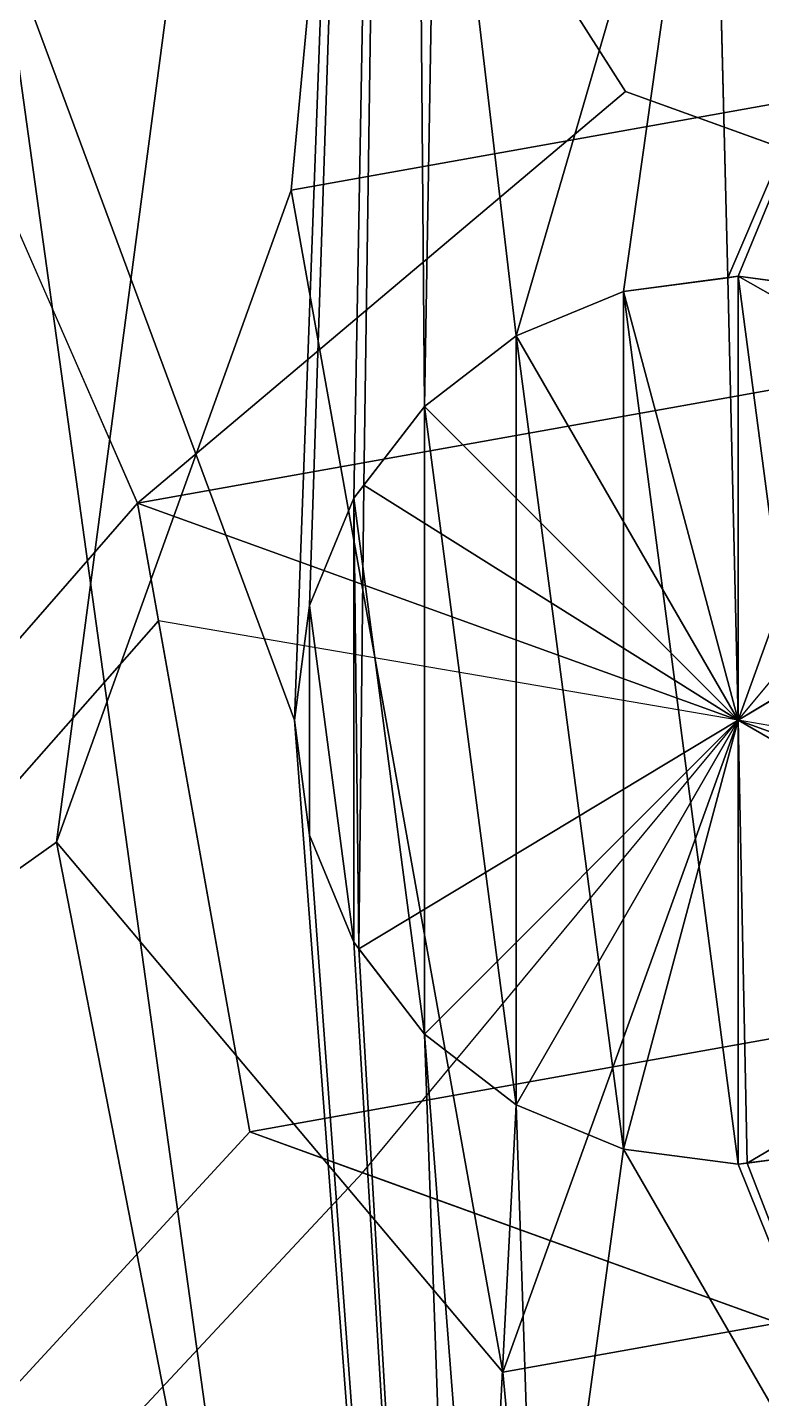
# Model space of a CAD drawing. Extents: x 0 to 36814, y -3929 to 172.
# Drawn here: x 36682.36 to 36685.67, y -3849.54 to -3843.36 of the extents above; entities that cross this region are included whole.
import ezdxf

# ---------------------------------------------------------------- set-up
doc = ezdxf.new("R2010")
doc.units = 0
doc.header["$LTSCALE"] = 25.4
doc.layers.get('0').update_dxf_attribs({"color": 13, "linetype": 'CONTINUOUS'})

# ---------------------------------------------------------------- blocks, each defined once
blk = doc.blocks.new('CVD_PLA_BASE_STL_1')
at = {"color": 0}
for p, q in [((36682.8555, 639.3425, 3734.5032), (36683.3607, 639.3425, 3737.3353)), ((36685.0543, 639.3425, 3732.648), (36682.8555, 639.3425, 3734.5032)), ((36682.8555, 639.3425, 3734.5032), (36683.3607, 639.3425, 3737.3353)), ((36682.8555, 639.3425, 3734.5032), (36682.8555, 636.8425, 3734.5032)), ((36685.0543, 639.3425, 3732.648), (36682.8555, 639.3425, 3734.5032)), ((36682.8555, 639.3425, 3734.5032), (36682.8555, 636.8425, 3734.5032)), ((36683.3607, 639.3425, 3737.3353), (36686.0683, 639.3425, 3738.3136)), ((36683.3607, 636.8425, 3737.3353), (36683.3607, 639.3425, 3737.3353)), ((36683.3607, 639.3425, 3737.3353), (36686.0683, 639.3425, 3738.3136)), ((36683.3607, 636.8425, 3737.3353), (36683.3607, 639.3425, 3737.3353)), ((36687.7619, 639.3425, 3733.6263), (36685.0543, 639.3425, 3732.648)), ((36685.0543, 639.3425, 3732.648), (36685.0543, 636.8425, 3732.648)), ((36685.0543, 639.3425, 3732.648), (36685.0543, 636.8425, 3732.648)), ((36687.7619, 639.3425, 3733.6263), (36685.0543, 639.3425, 3732.648)), ((36682.9501, 636.8425, 3735.0331), (36682.8555, 636.8425, 3734.5032)), ((36682.8555, 636.8425, 3734.5032), (36685.0543, 636.8425, 3732.648)), ((36682.9501, 636.8425, 3735.0331), (36682.8555, 636.8425, 3734.5032)), ((36682.8555, 636.8425, 3734.5032), (36685.0543, 636.8425, 3732.648)), ((36685.5613, 636.8425, 3735.4808), (36682.9501, 636.8425, 3735.0331)), ((36683.3607, 636.8425, 3737.3353), (36682.9501, 636.8425, 3735.0331)), ((36683.3607, 636.8425, 3737.3353), (36682.9501, 636.8425, 3735.0331)), ((36683.8682, 636.8425, 3737.5187), (36683.3607, 636.8425, 3737.3353)), ((36683.8682, 636.8425, 3737.5187), (36683.3607, 636.8425, 3737.3353)), ((36683.8682, 636.8425, 3737.5187), (36685.5613, 636.8425, 3735.4808)), ((36686.0683, 636.8425, 3738.3136), (36683.8682, 636.8425, 3737.5187)), ((36686.0683, 636.8425, 3738.3136), (36683.8682, 636.8425, 3737.5187)), ((36685.0543, 636.8425, 3732.648), (36687.2544, 636.8425, 3733.4429)), ((36685.0543, 636.8425, 3732.648), (36687.2544, 636.8425, 3733.4429)), ((36685.5613, 636.8425, 3735.4808), (36687.2544, 636.8425, 3733.4429)), ((36688.1726, 636.8425, 3735.9285), (36685.5613, 636.8425, 3735.4808))]:
    blk.add_line(p, q, dxfattribs=at)
mesh = blk.add_polyface(dxfattribs=at)
corners = [(36682.8555, 639.3425, 3734.5032), (36687.7619, 639.3425, 3733.6263), (36685.0543, 639.3425, 3732.648), (36688.2671, 639.3425, 3736.4584), (36683.3607, 639.3425, 3737.3353), (36686.0683, 639.3425, 3738.3136)]
mesh.append_faces([[corners[k] for k in face] for face in [(0, 1, 2), (3, 4, 5)]], dxfattribs={"vtx0": -1, "color": 0})
mesh.append_faces([[corners[k] for k in face] for face in [(1, 0, 3)]], dxfattribs={"vtx0": -1, "vtx1": -1, "color": 0})
mesh.append_faces([[corners[k] for k in face] for face in [(3, 0, 4)]], dxfattribs={"vtx0": -1, "vtx2": -1, "color": 0})
mesh = blk.add_polyface(dxfattribs=at)
corners = [(36683.3607, 639.3425, 3737.3353), (36682.9501, 636.8425, 3735.0331), (36683.3607, 636.8425, 3737.3353), (36682.8555, 636.8425, 3734.5032), (36682.8555, 639.3425, 3734.5032)]
mesh.append_faces([[corners[k] for k in face] for face in [(0, 1, 2), (3, 0, 4)]], dxfattribs={"vtx0": -1, "color": 0})
mesh.append_faces([[corners[k] for k in face] for face in [(1, 0, 3)]], dxfattribs={"vtx0": -1, "vtx1": -1, "color": 0})
mesh = blk.add_polyface(dxfattribs=at)
corners = [(36685.0543, 639.3425, 3732.648), (36682.8555, 636.8425, 3734.5032), (36682.8555, 639.3425, 3734.5032), (36685.0543, 636.8425, 3732.648)]
mesh.append_faces([[corners[k] for k in face] for face in [(0, 1, 2), (1, 0, 3)]], dxfattribs={"vtx0": -1, "color": 0})
mesh = blk.add_polyface(dxfattribs=at)
corners = [(36683.8682, 636.8425, 3737.5187), (36683.3607, 639.3425, 3737.3353), (36683.3607, 636.8425, 3737.3353), (36686.0683, 639.3425, 3738.3136), (36686.0683, 636.8425, 3738.3136)]
mesh.append_faces([[corners[k] for k in face] for face in [(0, 1, 2), (3, 0, 4)]], dxfattribs={"vtx0": -1, "color": 0})
mesh.append_faces([[corners[k] for k in face] for face in [(1, 0, 3)]], dxfattribs={"vtx0": -1, "vtx1": -1, "color": 0})
mesh = blk.add_polyface(dxfattribs=at)
corners = [(36687.7619, 639.3425, 3733.6263), (36685.0543, 636.8425, 3732.648), (36685.0543, 639.3425, 3732.648), (36687.2544, 636.8425, 3733.4429), (36687.7619, 636.8425, 3733.6263)]
mesh.append_faces([[corners[k] for k in face] for face in [(0, 1, 2), (3, 0, 4)]], dxfattribs={"vtx0": -1, "color": 0})
mesh.append_faces([[corners[k] for k in face] for face in [(1, 0, 3)]], dxfattribs={"vtx0": -1, "vtx1": -1, "color": 0})
mesh = blk.add_polyface(dxfattribs=at)
corners = [(36666.0488, 636.8425, 3789.5974), (36683.7014, 636.8425, 3791.0349), (36686.1934, 636.8425, 3789.5974), (36668.5408, 636.8425, 3791.0349), (36683.7014, 636.8425, 3793.9138), (36668.5408, 636.8425, 3793.9138), (36686.1934, 636.8425, 3795.3513), (36666.0488, 636.8425, 3795.3513), (36622.6328, 636.8425, 3678.8157), (36629.7051, 636.8425, 3693.938), (36729.6133, 636.8425, 3678.8157), (36627.2131, 636.8425, 3695.3755), (36622.6328, 636.8425, 3817.7727), (36627.2131, 636.8425, 3698.2544), (36629.7051, 636.8425, 3699.6919), (36627.213, 636.8425, 3798.1901), (36672.23, 636.8425, 3713.773), (36674.4287, 636.8425, 3711.9178), (36672.3245, 636.8425, 3714.3029), (36672.5152, 636.8425, 3715.3718), (36672.7352, 636.8425, 3716.6051), (36673.2427, 636.8425, 3716.7885), (36674.2638, 636.8425, 3717.1574), (36675.4428, 636.8425, 3717.5834), (36682.8555, 636.8425, 3734.5032), (36685.0543, 636.8425, 3732.648), (36682.9501, 636.8425, 3735.0331), (36683.3607, 636.8425, 3737.3353), (36683.8682, 636.8425, 3737.5187), (36686.0683, 636.8425, 3738.3136), (36697.7196, 636.8425, 3754.1143), (36695.5209, 636.8425, 3755.9695), (36695.6154, 636.8425, 3756.4994), (36629.705, 636.8425, 3796.7526), (36696.0261, 636.8425, 3758.8017), (36696.5335, 636.8425, 3758.985), (36698.7337, 636.8425, 3759.7799), (36706.3398, 636.8425, 3789.5955), (36663.5569, 636.8425, 3791.0349), (36663.5569, 636.8425, 3793.9138), (36706.3398, 636.8425, 3795.3533), (36627.213, 636.8425, 3801.069), (36629.705, 636.8425, 3802.5065), (36700.4272, 636.8425, 3755.0926), (36729.6133, 636.8425, 3817.7727), (36677.1364, 636.8425, 3712.8961), (36632.197, 636.8425, 3695.3755), (36675.6078, 636.8425, 3712.3438), (36632.197, 636.8425, 3698.2544), (36676.6289, 636.8425, 3712.7127), (36677.3564, 636.8425, 3714.1294), (36677.547, 636.8425, 3715.1983), (36677.6416, 636.8425, 3715.7282), (36687.7619, 636.8425, 3733.6263), (36687.2544, 636.8425, 3733.4429), (36688.1726, 636.8425, 3735.9285), (36688.2671, 636.8425, 3736.4584), (36699.9198, 636.8425, 3754.9093), (36700.8379, 636.8425, 3757.3949), (36700.9324, 636.8425, 3757.9247), (36708.8318, 636.8425, 3791.0369), (36708.8318, 636.8425, 3793.9119), (36632.1971, 636.8425, 3798.1901), (36632.1971, 636.8425, 3801.069), (36703.8479, 636.8425, 3791.0369), (36688.6853, 636.8425, 3791.0349), (36688.6853, 636.8425, 3793.9138), (36703.8479, 636.8425, 3793.9119)]
mesh.append_faces([[corners[k] for k in face] for face in [(45, 47, 49), (53, 25, 54), (43, 30, 57)]], dxfattribs={"vtx0": -1, "color": 0})
mesh.append_faces([[corners[k] for k in face] for face in [(1, 3, 4), (4, 5, 6), (8, 9, 10), (9, 8, 11), (11, 12, 13), (13, 12, 14), (16, 15, 18), (18, 15, 19), (19, 15, 20), (20, 15, 21), (21, 15, 22), (22, 15, 23), (24, 15, 26), (26, 15, 27), (27, 15, 28), (28, 15, 29), (30, 15, 31), (31, 15, 32), (32, 33, 34), (34, 33, 35), (35, 33, 36), (0, 33, 38), (38, 33, 39), (39, 33, 7), (15, 12, 41), (41, 12, 42), (10, 43, 44), (47, 46, 17), (60, 36, 37), (44, 42, 12), (64, 66, 67), (67, 66, 40)]], dxfattribs={"vtx0": -1, "vtx1": -1, "color": 0})
mesh.append_faces([[corners[k] for k in face] for face in [(14, 12, 15), (14, 15, 16), (23, 15, 24), (29, 15, 30), (36, 33, 0), (36, 0, 37), (37, 0, 2), (7, 33, 40), (43, 10, 45), (45, 10, 9), (45, 46, 47), (43, 52, 53), (53, 23, 25), (43, 29, 30), (44, 36, 60), (44, 40, 33), (40, 6, 7)]], dxfattribs={"vtx0": -1, "vtx1": -1, "vtx2": -1, "color": 0})
mesh.append_faces([[corners[k] for k in face] for face in [(0, 1, 2), (1, 0, 3), (4, 3, 5), (6, 5, 7), (11, 8, 12), (14, 16, 17), (23, 24, 25), (32, 15, 33), (45, 9, 46), (17, 46, 48), (17, 48, 14), (43, 45, 50), (43, 50, 51), (43, 51, 52), (53, 52, 23), (43, 53, 55), (43, 55, 56), (43, 56, 29), (44, 43, 58), (44, 58, 59), (44, 59, 36), (44, 60, 61), (44, 61, 40), (44, 33, 62), (44, 62, 63), (44, 63, 42), (2, 64, 37), (64, 2, 65), (64, 65, 66), (40, 66, 6)]], dxfattribs={"vtx0": -1, "vtx2": -1, "color": 0})
mesh = blk.add_polyface(dxfattribs=at)
corners = [(36729.6133, 632.8135, 3817.7727), (36622.6328, 632.8135, 3678.8157), (36729.6133, 632.8135, 3678.8157), (36622.6328, 632.8135, 3817.7727)]
mesh.append_faces([[corners[k] for k in face] for face in [(0, 1, 2), (1, 0, 3)]], dxfattribs={"vtx0": -1, "color": 0})
blk = doc.blocks.new('_____12')
at = {"color": 0}
for p, q in [((44.7933, 35.7271, 14.0242), (44.724, 38.5008, 14.0242)), ((44.7933, 35.7271, 14.0242), (44.724, 38.5008, 14.0242)), ((45.8998, 36.6703, 0.0242), (42.8256, 36.1207, 0.0242)), ((45.8998, 36.6703, 5.0242), (42.8256, 36.1207, 5.0242)), ((45.8998, 36.6703, 0.0242), (42.8256, 36.1207, 0.0242)), ((45.8998, 36.6703, 5.0242), (42.8256, 36.1207, 5.0242)), ((42.8256, 36.1207, 0.0242), (41.767, 33.1839, 0.0242)), ((42.8256, 36.1207, 5.0242), (41.767, 33.1839, 5.0242)), ((42.8256, 36.1207, 0.0242), (41.767, 33.1839, 0.0242)), ((42.8256, 36.1207, 5.0242), (41.767, 33.1839, 5.0242)), ((42.8256, 36.1207, 0.0242), (42.8256, 36.1207, 5.0242)), ((42.8256, 36.1207, 0.0242), (42.8256, 36.1207, 5.0242)), ((44.3219, 35.665, 15.0242), (44.8395, 35.7332, 15.0242)), ((44.3219, 35.665, 15.0242), (44.8395, 35.7332, 15.0242)), ((44.3219, 35.665, 14.0242), (44.7933, 35.7271, 14.0242)), ((44.3219, 35.665, 14.0242), (44.7933, 35.7271, 14.0242)), ((44.3219, 35.665, 14.0242), (44.7933, 35.7271, 14.0242)), ((44.7933, 35.7271, 14.0242), (44.8395, 35.7332, 14.0242)), ((44.7933, 35.7271, 14.0242), (44.8395, 35.7332, 14.0242)), ((44.7933, 35.7271, 14.0242), (44.8395, 35.7332, 14.0242)), ((44.8395, 33.7332, 14.0242), (44.7933, 35.7271, 14.0242)), ((44.8395, 33.7332, 14.0242), (44.7933, 35.7271, 14.0242)), ((44.8395, 35.7332, 15.0242), (45.3572, 35.665, 15.0242)), ((44.8395, 35.7332, 14.0242), (45.3572, 35.665, 14.0242)), ((44.8395, 35.7332, 14.0242), (44.8395, 35.7332, 15.0242)), ((44.8395, 35.7332, 15.0242), (45.3572, 35.665, 15.0242)), ((44.8395, 35.7332, 14.0242), (45.3572, 35.665, 14.0242)), ((44.8395, 35.7332, 14.0242), (45.3572, 35.665, 14.0242)), ((44.8395, 35.7332, 14.0242), (44.8395, 35.7332, 15.0242)), ((43.8395, 35.4652, 15.0242), (44.3219, 35.665, 15.0242)), ((43.8395, 35.4652, 14.0242), (44.3219, 35.665, 14.0242)), ((43.8395, 35.4652, 14.0242), (44.3219, 35.665, 14.0242)), ((43.8395, 35.4652, 15.0242), (44.3219, 35.665, 15.0242)), ((43.8395, 35.4652, 14.0242), (44.3219, 35.665, 14.0242)), ((44.3219, 35.665, 14.0242), (44.3219, 35.665, 15.0242)), ((44.3219, 35.665, 14.0242), (44.3219, 35.665, 15.0242)), ((43.4253, 35.1474, 15.0242), (43.8395, 35.4652, 15.0242)), ((43.4253, 35.1474, 14.0242), (43.8395, 35.4652, 14.0242)), ((43.4253, 35.1474, 15.0242), (43.8395, 35.4652, 15.0242)), ((43.4253, 35.1474, 14.0242), (43.8395, 35.4652, 14.0242)), ((43.4253, 35.1474, 14.0242), (43.8395, 35.4652, 14.0242)), ((43.8395, 35.4652, 14.0242), (43.8395, 35.4652, 15.0242)), ((43.8395, 35.4652, 14.0242), (43.8395, 35.4652, 15.0242)), ((43.1075, 34.7332, 15.0242), (43.4253, 35.1474, 15.0242)), ((43.1075, 34.7332, 15.0242), (43.4253, 35.1474, 15.0242)), ((43.1531, 34.7927, 14.0242), (43.4253, 35.1474, 14.0242)), ((43.1531, 34.7927, 14.0242), (43.4253, 35.1474, 14.0242)), ((43.1531, 34.7927, 14.0242), (43.4253, 35.1474, 14.0242)), ((43.4253, 35.1474, 14.0242), (43.4253, 35.1474, 15.0242)), ((43.4253, 35.1474, 14.0242), (43.4253, 35.1474, 15.0242)), ((43.1075, 34.7332, 14.0242), (43.1531, 34.7927, 14.0242)), ((43.1075, 34.7332, 14.0242), (43.1531, 34.7927, 14.0242)), ((43.1075, 34.7332, 14.0242), (43.1531, 34.7927, 14.0242)), ((44.8395, 33.7332, 14.0242), (43.1531, 34.7927, 14.0242)), ((44.8395, 33.7332, 14.0242), (43.1531, 34.7927, 14.0242)), ((42.9077, 34.2508, 15.0242), (43.1075, 34.7332, 15.0242)), ((42.9077, 34.2508, 14.0242), (43.1075, 34.7332, 14.0242)), ((42.9077, 34.2508, 14.0242), (43.1075, 34.7332, 14.0242)), ((42.9077, 34.2508, 14.0242), (43.1075, 34.7332, 14.0242)), ((42.9077, 34.2508, 15.0242), (43.1075, 34.7332, 15.0242)), ((43.1075, 34.7332, 14.0242), (43.1075, 34.7332, 15.0242)), ((43.1075, 34.7332, 14.0242), (43.1075, 34.7332, 15.0242)), ((44.8395, 33.7332, 14.0242), (46.5485, 34.7632, 14.0242)), ((44.8395, 33.7332, 14.0242), (46.5485, 34.7632, 14.0242)), ((42.8395, 33.7332, 15.0242), (42.9077, 34.2508, 15.0242)), ((42.8395, 33.7332, 14.0242), (42.9077, 34.2508, 14.0242)), ((42.8395, 33.7332, 14.0242), (42.9077, 34.2508, 14.0242)), ((42.8395, 33.7332, 14.0242), (42.9077, 34.2508, 14.0242)), ((42.8395, 33.7332, 15.0242), (42.9077, 34.2508, 15.0242)), ((42.9077, 34.2508, 14.0242), (42.9077, 34.2508, 15.0242)), ((42.9077, 34.2508, 14.0242), (42.9077, 34.2508, 15.0242)), ((42.9077, 33.2156, 15.0242), (42.8395, 33.7332, 15.0242)), ((42.9077, 33.2156, 14.0242), (42.8395, 33.7332, 14.0242)), ((42.9077, 33.2156, 14.0242), (42.8395, 33.7332, 14.0242)), ((42.9077, 33.2156, 14.0242), (42.8395, 33.7332, 14.0242)), ((42.9077, 33.2156, 15.0242), (42.8395, 33.7332, 15.0242)), ((42.8395, 33.7332, 14.0242), (42.8395, 33.7332, 15.0242)), ((42.8395, 33.7332, 14.0242), (42.8395, 33.7332, 15.0242)), ((44.8395, 33.7332, 14.0242), (43.1306, 32.7031, 14.0242)), ((44.8395, 33.7332, 14.0242), (43.1306, 32.7031, 14.0242)), ((44.8395, 33.7332, 14.0242), (44.8802, 31.7385, 14.0242)), ((44.8395, 33.7332, 14.0242), (46.5716, 32.7332, 14.0242)), ((44.8395, 33.7332, 14.0242), (46.5716, 32.7332, 14.0242)), ((44.8395, 33.7332, 14.0242), (44.8802, 31.7385, 14.0242)), ((41.767, 33.1839, 0.0242), (43.7787, 30.7967, 0.0242)), ((41.767, 33.1839, 5.0242), (43.7787, 30.7967, 5.0242)), ((41.767, 33.1839, 0.0242), (41.767, 33.1839, 5.0242)), ((41.767, 33.1839, 0.0242), (43.7787, 30.7967, 0.0242)), ((41.767, 33.1839, 5.0242), (43.7787, 30.7967, 5.0242)), ((41.767, 33.1839, 0.0242), (41.767, 33.1839, 5.0242)), ((43.1075, 32.7332, 15.0242), (42.9077, 33.2156, 15.0242)), ((43.1075, 32.7332, 14.0242), (42.9077, 33.2156, 14.0242)), ((43.1075, 32.7332, 14.0242), (42.9077, 33.2156, 14.0242)), ((42.9077, 33.2156, 14.0242), (42.9077, 33.2156, 15.0242)), ((43.1075, 32.7332, 14.0242), (42.9077, 33.2156, 14.0242)), ((43.1075, 32.7332, 15.0242), (42.9077, 33.2156, 15.0242)), ((42.9077, 33.2156, 14.0242), (42.9077, 33.2156, 15.0242)), ((43.4253, 32.319, 15.0242), (43.1075, 32.7332, 15.0242)), ((43.1306, 32.7031, 14.0242), (43.1075, 32.7332, 14.0242)), ((43.1306, 32.7031, 14.0242), (43.1075, 32.7332, 14.0242)), ((43.1075, 32.7332, 14.0242), (43.1075, 32.7332, 15.0242)), ((43.4253, 32.319, 15.0242), (43.1075, 32.7332, 15.0242)), ((43.1075, 32.7332, 14.0242), (43.1075, 32.7332, 15.0242)), ((43.1306, 32.7031, 14.0242), (43.1075, 32.7332, 14.0242)), ((43.4253, 32.319, 14.0242), (43.1306, 32.7031, 14.0242)), ((43.4253, 32.319, 14.0242), (43.1306, 32.7031, 14.0242)), ((43.4253, 32.319, 14.0242), (43.1306, 32.7031, 14.0242)), ((43.8395, 32.0011, 15.0242), (43.4253, 32.319, 15.0242)), ((43.8395, 32.0011, 14.0242), (43.4253, 32.319, 14.0242)), ((43.8395, 32.0011, 14.0242), (43.4253, 32.319, 14.0242)), ((43.4253, 32.319, 14.0242), (43.4253, 32.319, 15.0242)), ((43.8395, 32.0011, 14.0242), (43.4253, 32.319, 14.0242)), ((43.8395, 32.0011, 15.0242), (43.4253, 32.319, 15.0242)), ((43.4253, 32.319, 14.0242), (43.4253, 32.319, 15.0242)), ((44.3219, 31.8013, 15.0242), (43.8395, 32.0011, 15.0242)), ((44.3219, 31.8013, 14.0242), (43.8395, 32.0011, 14.0242)), ((44.3219, 31.8013, 14.0242), (43.8395, 32.0011, 14.0242)), ((43.8395, 32.0011, 14.0242), (43.8395, 32.0011, 15.0242)), ((44.3219, 31.8013, 14.0242), (43.8395, 32.0011, 14.0242)), ((44.3219, 31.8013, 15.0242), (43.8395, 32.0011, 15.0242)), ((43.8395, 32.0011, 14.0242), (43.8395, 32.0011, 15.0242)), ((44.8395, 31.7332, 15.0242), (44.3219, 31.8013, 15.0242)), ((44.8395, 31.7332, 14.0242), (44.3219, 31.8013, 14.0242)), ((44.8395, 31.7332, 14.0242), (44.3219, 31.8013, 14.0242)), ((44.8395, 31.7332, 15.0242), (44.3219, 31.8013, 15.0242)), ((44.3219, 31.8013, 14.0242), (44.3219, 31.8013, 15.0242)), ((44.8395, 31.7332, 14.0242), (44.3219, 31.8013, 14.0242)), ((44.3219, 31.8013, 14.0242), (44.3219, 31.8013, 15.0242)), ((45.3572, 31.8013, 15.0242), (44.8395, 31.7332, 15.0242)), ((45.3572, 31.8013, 15.0242), (44.8395, 31.7332, 15.0242)), ((45.3572, 31.8013, 14.0242), (44.8802, 31.7385, 14.0242)), ((45.3572, 31.8013, 14.0242), (44.8802, 31.7385, 14.0242)), ((45.3572, 31.8013, 14.0242), (44.8802, 31.7385, 14.0242)), ((44.8802, 31.7385, 14.0242), (44.8395, 31.7332, 14.0242)), ((44.8802, 31.7385, 14.0242), (44.8395, 31.7332, 14.0242)), ((44.8802, 31.7385, 14.0242), (44.8395, 31.7332, 14.0242)), ((44.8395, 31.7332, 14.0242), (44.8395, 31.7332, 15.0242)), ((44.8395, 31.7332, 14.0242), (44.8395, 31.7332, 15.0242)), ((43.7787, 30.7967, 0.0242), (46.853, 31.3463, 0.0242)), ((43.7787, 30.7967, 5.0242), (46.853, 31.3463, 5.0242)), ((43.7787, 30.7967, 0.0242), (46.853, 31.3463, 0.0242)), ((43.7787, 30.7967, 5.0242), (46.853, 31.3463, 5.0242)), ((43.7787, 30.7967, 0.0242), (43.7787, 30.7967, 5.0242)), ((43.7787, 30.7967, 0.0242), (43.7787, 30.7967, 5.0242))]:
    blk.add_line(p, q, dxfattribs=at)
mesh = blk.add_polyface(dxfattribs=at)
corners = [(48.3345, 30.279, 14.0242), (49.553, 35.1146, 14.0242), (48.2625, 37.2558, 14.0242), (49.5797, 32.4468, 14.0242), (56.8329, 39.5024, 14.0242), (56.9503, 28.2131, 14.0242), (29.6218, 24.561, 14.0242), (34.1367, 25.8228, 14.0242), (32.8462, 27.9639, 14.0242), (45.2103, 15.561, 14.0242), (43.8438, 20.5091, 14.0242), (41.4166, 30.2106, 14.0242), (41.5062, 37.3281, 14.0242), (42.8395, 33.7332, 14.0242), (42.9077, 33.2156, 14.0242), (43.1075, 32.7332, 14.0242), (43.1306, 32.7031, 14.0242), (43.4253, 32.319, 14.0242), (43.6839, 28.9982, 14.0242), (46.3435, 20.5091, 14.0242), (60.7987, 24.561, 14.0242), (55.7051, 26.0453, 14.0242), (46.5716, 32.7332, 14.0242), (46.7714, 33.2156, 14.0242), (46.8395, 33.7332, 14.0242), (29.6218, 43.2939, 14.0242), (29.6218, 41.8782, 14.0242), (33.2601, 39.6718, 14.0242), (34.6152, 41.7727, 14.0242), (44.4387, 53.3824, 14.0242), (43.3287, 46.9947, 14.0242), (42.9077, 34.2508, 14.0242), (43.1075, 34.7332, 14.0242), (43.1531, 34.7927, 14.0242), (45.8276, 47.04, 14.0242), (60.7987, 43.3523, 14.0242), (55.5424, 41.6436, 14.0242), (45.9822, 38.5055, 14.0242), (46.2538, 35.1474, 14.0242), (46.5485, 34.7632, 14.0242), (46.5716, 34.7332, 14.0242), (46.7714, 34.2508, 14.0242), (60.7987, 41.8782, 14.0242), (44.7933, 35.7271, 14.0242), (44.724, 38.5008, 14.0242), (44.8395, 35.7332, 14.0242), (45.3572, 35.665, 14.0242), (45.8395, 35.4652, 14.0242), (43.8395, 32.0011, 14.0242), (43.9386, 29.003, 14.0242), (44.3219, 31.8013, 14.0242), (45.9382, 29.003, 14.0242), (44.8395, 31.7332, 14.0242), (44.8802, 31.7385, 14.0242), (45.3572, 31.8013, 14.0242), (45.8395, 32.0011, 14.0242), (46.2538, 32.319, 14.0242), (46.1835, 29.0076, 14.0242), (43.4253, 35.1474, 14.0242), (43.4826, 38.4961, 14.0242), (43.8395, 35.4652, 14.0242), (44.3219, 35.665, 14.0242), (40.1261, 32.3518, 14.0242), (40.1511, 35.2272, 14.0242)]
mesh.append_faces([[corners[k] for k in face] for face in [(6, 25, 26), (35, 20, 42)]], dxfattribs={"vtx0": -1, "color": 0})
mesh.append_faces([[corners[k] for k in face] for face in [(1, 3, 4), (7, 10, 11), (13, 10, 14), (14, 10, 15), (15, 10, 16), (16, 10, 17), (10, 9, 19), (22, 0, 23), (23, 0, 24), (21, 20, 5), (25, 28, 29), (29, 34, 35), (36, 37, 2), (48, 49, 50), (50, 51, 52), (52, 51, 53), (53, 51, 54), (54, 51, 55), (55, 51, 56), (56, 19, 22), (58, 30, 33), (30, 58, 59), (59, 60, 44), (62, 27, 8), (27, 62, 63), (63, 11, 12)]], dxfattribs={"vtx0": -1, "vtx1": -1, "color": 0})
mesh.append_faces([[corners[k] for k in face] for face in [(7, 9, 10), (11, 10, 12), (12, 10, 13), (19, 20, 21), (19, 0, 22), (24, 0, 2), (25, 6, 27), (27, 6, 8), (29, 12, 30), (30, 12, 13), (35, 34, 36), (2, 37, 38), (35, 4, 5), (35, 5, 20)]], dxfattribs={"vtx0": -1, "vtx1": -1, "vtx2": -1, "color": 0})
mesh.append_faces([[corners[k] for k in face] for face in [(0, 1, 2), (1, 0, 3), (4, 3, 5), (6, 7, 8), (7, 6, 9), (17, 10, 18), (19, 9, 20), (19, 21, 0), (25, 27, 28), (29, 28, 12), (30, 13, 31), (30, 31, 32), (30, 32, 33), (29, 30, 34), (36, 34, 37), (2, 38, 39), (2, 39, 40), (2, 40, 41), (2, 41, 24), (35, 36, 4), (43, 37, 44), (37, 43, 45), (37, 45, 46), (37, 46, 47), (37, 47, 38), (18, 48, 17), (48, 18, 49), (50, 49, 51), (56, 51, 57), (56, 57, 19), (59, 58, 60), (44, 60, 61), (44, 61, 43), (63, 62, 11)]], dxfattribs={"vtx0": -1, "vtx2": -1, "color": 0})
mesh = blk.add_polyface(dxfattribs=at)
corners = [(44.4387, 53.3824, 0.0242), (29.6218, 41.8782, 0.0242), (29.6218, 43.2939, 0.0242), (29.6218, 24.561, 0.0242), (41.767, 33.1839, 0.0242), (42.8256, 36.1207, 0.0242), (45.8998, 36.6703, 0.0242), (60.7987, 43.3523, 0.0242), (47.9155, 34.2831, 0.0242), (60.7987, 24.561, 0.0242), (60.7987, 41.8782, 0.0242), (45.2103, 15.561, 0.0242), (43.7787, 30.7967, 0.0242), (46.853, 31.3463, 0.0242)]
mesh.append_faces([[corners[k] for k in face] for face in [(0, 1, 2), (9, 7, 10)]], dxfattribs={"vtx0": -1, "color": 0})
mesh.append_faces([[corners[k] for k in face] for face in [(1, 0, 3), (4, 0, 5), (5, 0, 6), (6, 7, 8), (11, 13, 9)]], dxfattribs={"vtx0": -1, "vtx1": -1, "color": 0})
mesh.append_faces([[corners[k] for k in face] for face in [(3, 0, 4), (8, 7, 9)]], dxfattribs={"vtx0": -1, "vtx1": -1, "vtx2": -1, "color": 0})
mesh.append_faces([[corners[k] for k in face] for face in [(6, 0, 7), (4, 11, 3), (11, 4, 12), (11, 12, 13), (9, 13, 8)]], dxfattribs={"vtx0": -1, "vtx2": -1, "color": 0})
mesh = blk.add_polyface(dxfattribs=at)
corners = [(43.7787, 30.7967, 5.0242), (42.8256, 36.1207, 5.0242), (41.767, 33.1839, 5.0242), (45.8998, 36.6703, 5.0242), (46.853, 31.3463, 5.0242), (47.9155, 34.2831, 5.0242)]
mesh.append_faces([[corners[k] for k in face] for face in [(0, 1, 2), (3, 4, 5)]], dxfattribs={"vtx0": -1, "color": 0})
mesh.append_faces([[corners[k] for k in face] for face in [(1, 0, 3)]], dxfattribs={"vtx0": -1, "vtx1": -1, "color": 0})
mesh.append_faces([[corners[k] for k in face] for face in [(3, 0, 4)]], dxfattribs={"vtx0": -1, "vtx2": -1, "color": 0})
mesh = blk.add_polyface(dxfattribs=at)
corners = [(42.8256, 36.1207, 5.0242), (45.8998, 36.6703, 0.0242), (42.8256, 36.1207, 0.0242), (45.8998, 36.6703, 5.0242)]
mesh.append_faces([[corners[k] for k in face] for face in [(0, 1, 2), (1, 0, 3)]], dxfattribs={"vtx0": -1, "color": 0})
mesh = blk.add_polyface(dxfattribs=at)
corners = [(41.767, 33.1839, 5.0242), (42.8256, 36.1207, 0.0242), (41.767, 33.1839, 0.0242), (42.8256, 36.1207, 5.0242)]
mesh.append_faces([[corners[k] for k in face] for face in [(0, 1, 2), (1, 0, 3)]], dxfattribs={"vtx0": -1, "color": 0})
mesh = blk.add_polyface(dxfattribs=at)
corners = [(42.9077, 33.2156, 15.0242), (42.9077, 34.2508, 15.0242), (42.8395, 33.7332, 15.0242), (43.1075, 32.7332, 15.0242), (43.1075, 34.7332, 15.0242), (43.4253, 32.319, 15.0242), (43.4253, 35.1474, 15.0242), (43.8395, 32.0011, 15.0242), (43.8395, 35.4652, 15.0242), (44.3219, 31.8013, 15.0242), (44.3219, 35.665, 15.0242), (44.8395, 31.7332, 15.0242), (44.8395, 35.7332, 15.0242), (45.3572, 31.8013, 15.0242), (45.3572, 35.665, 15.0242), (45.8395, 32.0011, 15.0242), (45.8395, 35.4652, 15.0242), (46.2538, 32.319, 15.0242), (46.2538, 35.1474, 15.0242), (46.5716, 32.7332, 15.0242), (46.5716, 34.7332, 15.0242), (46.7714, 33.2156, 15.0242), (46.7714, 34.2508, 15.0242), (46.8395, 33.7332, 15.0242)]
mesh.append_faces([[corners[k] for k in face] for face in [(0, 1, 2), (22, 21, 23)]], dxfattribs={"vtx0": -1, "color": 0})
mesh.append_faces([[corners[k] for k in face] for face in [(1, 3, 4), (4, 5, 6), (6, 7, 8), (8, 9, 10), (10, 11, 12), (12, 13, 14), (14, 15, 16), (16, 17, 18), (18, 19, 20), (20, 21, 22)]], dxfattribs={"vtx0": -1, "vtx1": -1, "color": 0})
mesh.append_faces([[corners[k] for k in face] for face in [(1, 0, 3), (4, 3, 5), (6, 5, 7), (8, 7, 9), (10, 9, 11), (12, 11, 13), (14, 13, 15), (16, 15, 17), (18, 17, 19), (20, 19, 21)]], dxfattribs={"vtx0": -1, "vtx2": -1, "color": 0})
mesh = blk.add_polyface(dxfattribs=at)
corners = [(44.8395, 33.7332, 14.0242), (43.4253, 35.1474, 14.0242), (43.1531, 34.7927, 14.0242), (43.8395, 35.4652, 14.0242), (44.3219, 35.665, 14.0242), (44.7933, 35.7271, 14.0242)]
mesh.append_faces([[corners[k] for k in face] for face in [(0, 1, 2), (4, 0, 5)]], dxfattribs={"vtx0": -1, "color": 0})
mesh.append_faces([[corners[k] for k in face] for face in [(1, 0, 3), (3, 0, 4)]], dxfattribs={"vtx0": -1, "vtx1": -1, "color": 0})
mesh = blk.add_polyface(dxfattribs=at)
corners = [(44.3219, 35.665, 14.0242), (44.8395, 35.7332, 14.0242), (44.7933, 35.7271, 14.0242), (44.8395, 35.7332, 15.0242), (44.3219, 35.665, 15.0242)]
mesh.append_faces([[corners[k] for k in face] for face in [(0, 1, 2), (3, 0, 4)]], dxfattribs={"vtx0": -1, "color": 0})
mesh.append_faces([[corners[k] for k in face] for face in [(1, 0, 3)]], dxfattribs={"vtx0": -1, "vtx1": -1, "color": 0})
mesh = blk.add_polyface(dxfattribs=at)
corners = [(44.8395, 33.7332, 14.0242), (44.8395, 35.7332, 14.0242), (44.7933, 35.7271, 14.0242), (46.5485, 34.7632, 14.0242), (45.3572, 35.665, 14.0242), (45.8395, 35.4652, 14.0242), (46.2538, 35.1474, 14.0242)]
mesh.append_faces([[corners[k] for k in face] for face in [(0, 1, 2), (5, 3, 6)]], dxfattribs={"vtx0": -1, "color": 0})
mesh.append_faces([[corners[k] for k in face] for face in [(1, 3, 4), (4, 3, 5)]], dxfattribs={"vtx0": -1, "vtx1": -1, "color": 0})
mesh.append_faces([[corners[k] for k in face] for face in [(1, 0, 3)]], dxfattribs={"vtx0": -1, "vtx2": -1, "color": 0})
mesh = blk.add_polyface(dxfattribs=at)
corners = [(44.8395, 35.7332, 15.0242), (45.3572, 35.665, 14.0242), (44.8395, 35.7332, 14.0242), (45.3572, 35.665, 15.0242)]
mesh.append_faces([[corners[k] for k in face] for face in [(0, 1, 2), (1, 0, 3)]], dxfattribs={"vtx0": -1, "color": 0})
mesh = blk.add_polyface(dxfattribs=at)
corners = [(43.8395, 35.4652, 15.0242), (44.3219, 35.665, 14.0242), (43.8395, 35.4652, 14.0242), (44.3219, 35.665, 15.0242)]
mesh.append_faces([[corners[k] for k in face] for face in [(0, 1, 2), (1, 0, 3)]], dxfattribs={"vtx0": -1, "color": 0})
mesh = blk.add_polyface(dxfattribs=at)
corners = [(43.4253, 35.1474, 14.0242), (43.8395, 35.4652, 15.0242), (43.8395, 35.4652, 14.0242), (43.4253, 35.1474, 15.0242)]
mesh.append_faces([[corners[k] for k in face] for face in [(0, 1, 2), (1, 0, 3)]], dxfattribs={"vtx0": -1, "color": 0})
mesh = blk.add_polyface(dxfattribs=at)
corners = [(43.4253, 35.1474, 15.0242), (43.1075, 34.7332, 14.0242), (43.1075, 34.7332, 15.0242), (43.1531, 34.7927, 14.0242), (43.4253, 35.1474, 14.0242)]
mesh.append_faces([[corners[k] for k in face] for face in [(0, 1, 2), (3, 0, 4)]], dxfattribs={"vtx0": -1, "color": 0})
mesh.append_faces([[corners[k] for k in face] for face in [(1, 0, 3)]], dxfattribs={"vtx0": -1, "vtx1": -1, "color": 0})
mesh = blk.add_polyface(dxfattribs=at)
corners = [(42.9077, 33.2156, 14.0242), (42.9077, 34.2508, 14.0242), (42.8395, 33.7332, 14.0242), (43.1075, 32.7332, 14.0242), (43.1075, 34.7332, 14.0242), (43.1306, 32.7031, 14.0242), (43.1531, 34.7927, 14.0242), (44.8395, 33.7332, 14.0242)]
mesh.append_faces([[corners[k] for k in face] for face in [(0, 1, 2), (6, 5, 7)]], dxfattribs={"vtx0": -1, "color": 0})
mesh.append_faces([[corners[k] for k in face] for face in [(1, 3, 4), (4, 5, 6)]], dxfattribs={"vtx0": -1, "vtx1": -1, "color": 0})
mesh.append_faces([[corners[k] for k in face] for face in [(1, 0, 3), (4, 3, 5)]], dxfattribs={"vtx0": -1, "vtx2": -1, "color": 0})
mesh = blk.add_polyface(dxfattribs=at)
corners = [(43.1075, 34.7332, 15.0242), (42.9077, 34.2508, 14.0242), (42.9077, 34.2508, 15.0242), (43.1075, 34.7332, 14.0242)]
mesh.append_faces([[corners[k] for k in face] for face in [(0, 1, 2), (1, 0, 3)]], dxfattribs={"vtx0": -1, "color": 0})
mesh = blk.add_polyface(dxfattribs=at)
corners = [(46.5716, 32.7332, 14.0242), (46.5485, 34.7632, 14.0242), (44.8395, 33.7332, 14.0242), (46.5716, 34.7332, 14.0242), (46.7714, 33.2156, 14.0242), (46.7714, 34.2508, 14.0242), (46.8395, 33.7332, 14.0242)]
mesh.append_faces([[corners[k] for k in face] for face in [(0, 1, 2), (5, 4, 6)]], dxfattribs={"vtx0": -1, "color": 0})
mesh.append_faces([[corners[k] for k in face] for face in [(1, 0, 3), (3, 4, 5)]], dxfattribs={"vtx0": -1, "vtx1": -1, "color": 0})
mesh.append_faces([[corners[k] for k in face] for face in [(3, 0, 4)]], dxfattribs={"vtx0": -1, "vtx2": -1, "color": 0})
mesh = blk.add_polyface(dxfattribs=at)
corners = [(42.9077, 34.2508, 15.0242), (42.8395, 33.7332, 14.0242), (42.8395, 33.7332, 15.0242), (42.9077, 34.2508, 14.0242)]
mesh.append_faces([[corners[k] for k in face] for face in [(0, 1, 2), (1, 0, 3)]], dxfattribs={"vtx0": -1, "color": 0})
mesh = blk.add_polyface(dxfattribs=at)
corners = [(42.8395, 33.7332, 15.0242), (42.9077, 33.2156, 14.0242), (42.9077, 33.2156, 15.0242), (42.8395, 33.7332, 14.0242)]
mesh.append_faces([[corners[k] for k in face] for face in [(0, 1, 2), (1, 0, 3)]], dxfattribs={"vtx0": -1, "color": 0})
mesh = blk.add_polyface(dxfattribs=at)
corners = [(43.4253, 32.319, 14.0242), (44.8395, 33.7332, 14.0242), (43.1306, 32.7031, 14.0242), (43.8395, 32.0011, 14.0242), (44.3219, 31.8013, 14.0242), (44.8395, 31.7332, 14.0242), (44.8802, 31.7385, 14.0242)]
mesh.append_faces([[corners[k] for k in face] for face in [(0, 1, 2), (1, 5, 6)]], dxfattribs={"vtx0": -1, "color": 0})
mesh.append_faces([[corners[k] for k in face] for face in [(1, 0, 3), (1, 3, 4), (1, 4, 5)]], dxfattribs={"vtx0": -1, "vtx2": -1, "color": 0})
mesh = blk.add_polyface(dxfattribs=at)
corners = [(44.8802, 31.7385, 14.0242), (46.5716, 32.7332, 14.0242), (44.8395, 33.7332, 14.0242), (45.3572, 31.8013, 14.0242), (45.8395, 32.0011, 14.0242), (46.2538, 32.319, 14.0242)]
mesh.append_faces([[corners[k] for k in face] for face in [(0, 1, 2), (1, 4, 5)]], dxfattribs={"vtx0": -1, "color": 0})
mesh.append_faces([[corners[k] for k in face] for face in [(1, 0, 3), (1, 3, 4)]], dxfattribs={"vtx0": -1, "vtx2": -1, "color": 0})
mesh = blk.add_polyface(dxfattribs=at)
corners = [(43.7787, 30.7967, 5.0242), (41.767, 33.1839, 0.0242), (43.7787, 30.7967, 0.0242), (41.767, 33.1839, 5.0242)]
mesh.append_faces([[corners[k] for k in face] for face in [(0, 1, 2), (1, 0, 3)]], dxfattribs={"vtx0": -1, "color": 0})
mesh = blk.add_polyface(dxfattribs=at)
corners = [(42.9077, 33.2156, 15.0242), (43.1075, 32.7332, 14.0242), (43.1075, 32.7332, 15.0242), (42.9077, 33.2156, 14.0242)]
mesh.append_faces([[corners[k] for k in face] for face in [(0, 1, 2), (1, 0, 3)]], dxfattribs={"vtx0": -1, "color": 0})
mesh = blk.add_polyface(dxfattribs=at)
corners = [(43.1075, 32.7332, 15.0242), (43.4253, 32.319, 14.0242), (43.4253, 32.319, 15.0242), (43.1306, 32.7031, 14.0242), (43.1075, 32.7332, 14.0242)]
mesh.append_faces([[corners[k] for k in face] for face in [(0, 1, 2), (3, 0, 4)]], dxfattribs={"vtx0": -1, "color": 0})
mesh.append_faces([[corners[k] for k in face] for face in [(1, 0, 3)]], dxfattribs={"vtx0": -1, "vtx1": -1, "color": 0})
mesh = blk.add_polyface(dxfattribs=at)
corners = [(43.8395, 32.0011, 15.0242), (43.4253, 32.319, 14.0242), (43.8395, 32.0011, 14.0242), (43.4253, 32.319, 15.0242)]
mesh.append_faces([[corners[k] for k in face] for face in [(0, 1, 2), (1, 0, 3)]], dxfattribs={"vtx0": -1, "color": 0})
mesh = blk.add_polyface(dxfattribs=at)
corners = [(44.3219, 31.8013, 15.0242), (43.8395, 32.0011, 14.0242), (44.3219, 31.8013, 14.0242), (43.8395, 32.0011, 15.0242)]
mesh.append_faces([[corners[k] for k in face] for face in [(0, 1, 2), (1, 0, 3)]], dxfattribs={"vtx0": -1, "color": 0})
mesh = blk.add_polyface(dxfattribs=at)
corners = [(44.8395, 31.7332, 15.0242), (44.3219, 31.8013, 14.0242), (44.8395, 31.7332, 14.0242), (44.3219, 31.8013, 15.0242)]
mesh.append_faces([[corners[k] for k in face] for face in [(0, 1, 2), (1, 0, 3)]], dxfattribs={"vtx0": -1, "color": 0})
mesh = blk.add_polyface(dxfattribs=at)
corners = [(45.3572, 31.8013, 15.0242), (44.8802, 31.7385, 14.0242), (45.3572, 31.8013, 14.0242), (44.8395, 31.7332, 14.0242), (44.8395, 31.7332, 15.0242)]
mesh.append_faces([[corners[k] for k in face] for face in [(0, 1, 2), (3, 0, 4)]], dxfattribs={"vtx0": -1, "color": 0})
mesh.append_faces([[corners[k] for k in face] for face in [(1, 0, 3)]], dxfattribs={"vtx0": -1, "vtx1": -1, "color": 0})
mesh = blk.add_polyface(dxfattribs=at)
corners = [(46.853, 31.3463, 0.0242), (43.7787, 30.7967, 5.0242), (43.7787, 30.7967, 0.0242), (46.853, 31.3463, 5.0242)]
mesh.append_faces([[corners[k] for k in face] for face in [(0, 1, 2), (1, 0, 3)]], dxfattribs={"vtx0": -1, "color": 0})
blk = doc.blocks.new('_____1')
at = {"color": 0}
blk.add_blockref('_____12', (-2.6218, 1.0274, 1.9903), dxfattribs=at)
blk = doc.blocks.new('_____2')
at = {"color": 0}
blk.add_blockref('_____1', (0, 0), dxfattribs=at)

msp = doc.modelspace()

# ---------------------------------------------------------------- block references
at = {"color": 0, "extrusion": (0, -1, 3.15692e-13)}
msp.add_blockref('CVD_PLA_BASE_STL_1', (-0.0012, 0, 110.9999), dxfattribs=at)
at = {"color": 0}
msp.add_blockref('_____2', (36643.3428, -3881.2412, 634.828), dxfattribs=at)

doc.saveas('drawing.dxf')
